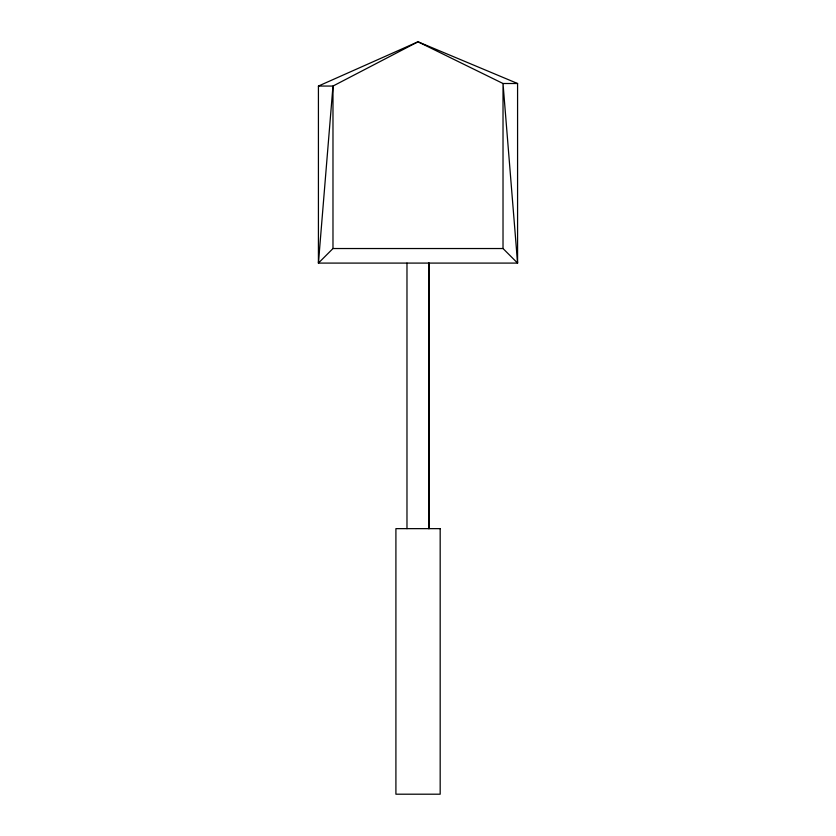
<?xml version="1.0" encoding="UTF-8"?>
<svg xmlns="http://www.w3.org/2000/svg" width="836" height="836" viewBox="0 0 836 836"><rect width="100%" height="100%" fill="white"/><g stroke="black" fill="none" stroke-linecap="round" stroke-linejoin="round"><path stroke-width="1.25" d="M503.021 248.532L503.021 83.506L517.578 263.089L503.021 248.532L332.979 248.532L318.422 263.089L318.422 86.056L418 41.8L517.578 83.506L517.578 263.089L318.422 263.089L332.979 86.056L418 41.8L503.021 83.506L517.578 83.506M318.422 86.056L332.979 86.056L332.979 248.532M429.025 263.089L429.025 528.645M428.858 263.089L428.858 528.645M406.975 263.089L406.975 528.645M440.175 528.645L395.909 528.645L395.909 794.2L440.175 794.2L440.175 528.645"/></g></svg>
